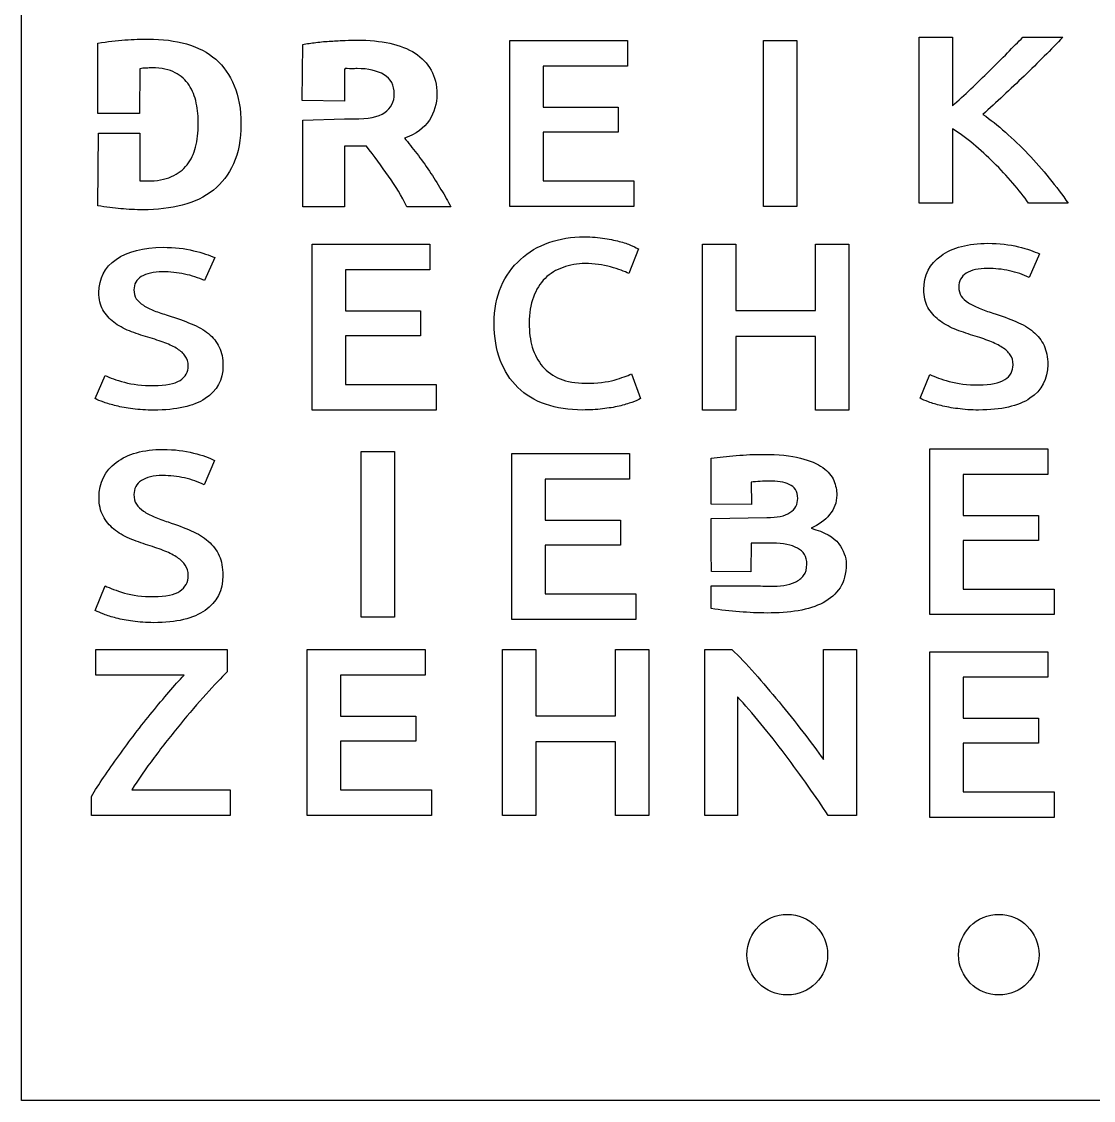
# Model space of a CAD drawing. Extents: x -1 to 378, y -4 to 375.
# Drawn here: x -1 to 172.2, y -4.3 to 170.2 of the extents above; entities that cross this region are included whole.
import ezdxf

# ---------------------------------------------------------------- set-up
doc = ezdxf.new("R2010")
doc.units = 0
doc.layers.add('Ebene_1', color=7, linetype='CONTINUOUS')

msp = doc.modelspace()

# ---------------------------------------------------------------- linework, layer by layer
at = {"layer": 'Ebene_1', "color": 7}
for p, q in [((-1.045777, -4.273221), (-1.045777, 374.920959)), ((144.030387, 140.85957), (144.030387, 167.677511)), ((144.030387, 167.677511), (149.41792, 167.677511)), ((149.41792, 167.677511), (149.41792, 156.609788)), ((160.791603, 167.677511), (167.248091, 167.677511)), ((11.295391, 155.36042), (11.295391, 166.731073)), ((44.323288, 157.447499), (44.387612, 166.533894)), ((77.852787, 140.3304), (77.852787, 167.148341)), ((77.852787, 167.148341), (96.880187, 167.148341)), ((96.880187, 167.148341), (96.880187, 163.00762)), ((118.861387, 167.148341), (124.24892, 167.148341)), ((118.861387, 140.3304), (118.861387, 167.148341)), ((124.24892, 167.148341), (124.24892, 140.3304)), ((18.083191, 162.595766), (18.018707, 155.371304)), ((51.157037, 162.485292), (51.157037, 157.351681)), ((96.880187, 163.00762), (83.24032, 163.00762)), ((83.24032, 163.00762), (83.24032, 156.390204)), ((51.157037, 157.351681), (44.323288, 157.447499)), ((18.018707, 155.371304), (11.295391, 155.36042)), ((83.24032, 156.390204), (95.38365, 156.390204)), ((95.38365, 156.390204), (95.38365, 152.326884)), ((44.387612, 154.251467), (51.157042, 154.475834)), ((44.387612, 140.264549), (44.387612, 154.251467)), ((51.157037, 154.475295), (52.64301, 154.475295)), ((11.295391, 140.435764), (11.359875, 152.183324)), ((11.359875, 152.183324), (18.083191, 152.194208)), ((18.083191, 152.194208), (18.083191, 144.485089)), ((95.38365, 152.326884), (83.24032, 152.326884)), ((83.24032, 152.326884), (83.24032, 144.471122)), ((149.41792, 152.894752), (149.41792, 140.85957)), ((54.679347, 150.083255), (51.157042, 150.083255)), ((51.157042, 150.083255), (51.157042, 140.264549)), ((18.69023, 144.441554), (19.29727, 144.441554)), ((83.24032, 144.471122), (97.906384, 144.471122)), ((97.906384, 144.471122), (97.906384, 140.3304)), ((51.157042, 140.264549), (44.387612, 140.264549)), ((68.328279, 140.264549), (61.228632, 140.264549)), ((97.906384, 140.3304), (77.852787, 140.3304)), ((124.24892, 140.3304), (118.861387, 140.3304)), ((149.41792, 140.85957), (144.030387, 140.85957)), ((168.103255, 140.85957), (161.732283, 140.85957)), ((45.922687, 107.39564), (45.922687, 134.213581)), ((45.922687, 134.213581), (64.950087, 134.213581)), ((64.950087, 134.213581), (64.950087, 130.07286)), ((98.694953, 133.43962), (97.112899, 129.453691)), ((109.024587, 107.39564), (109.024587, 134.213581)), ((109.024587, 134.213581), (114.41212, 134.213581)), ((114.41212, 134.213581), (114.41212, 123.494143)), ((127.28234, 134.213581), (132.669873, 134.213581)), ((127.28234, 123.494143), (127.28234, 134.213581)), ((132.669873, 134.213581), (132.669873, 107.39564)), ((163.490372, 132.642074), (161.822005, 128.843341)), ((30.174529, 132.037001), (28.503818, 128.327297)), ((64.950087, 130.07286), (51.31022, 130.07286)), ((51.31022, 130.07286), (51.31022, 123.455444)), ((51.31022, 123.455444), (63.45355, 123.455444)), ((63.45355, 123.455444), (63.45355, 119.392124)), ((114.41212, 123.494143), (127.28234, 123.494143)), ((63.45355, 119.392124), (51.31022, 119.392124)), ((51.31022, 119.392124), (51.31022, 111.536362)), ((127.28234, 119.276029), (114.41212, 119.276029)), ((114.41212, 119.276029), (114.41212, 107.39564)), ((127.28234, 107.39564), (127.28234, 119.276029)), ((10.854257, 109.233235), (12.43929, 112.979309)), ((97.540481, 113.239094), (98.99426, 109.253166)), ((144.197198, 109.291041), (145.780009, 113.127017)), ((20.321618, 111.342674), (20.321618, 111.342674)), ((51.31022, 111.536362), (65.976284, 111.536362)), ((65.976284, 111.536362), (65.976284, 107.39564)), ((153.651281, 111.451105), (153.651281, 111.451105)), ((65.976284, 107.39564), (45.922687, 107.39564)), ((89.630213, 107.395645), (89.630213, 107.395645)), ((114.41212, 107.39564), (109.024587, 107.39564)), ((132.669873, 107.39564), (127.28234, 107.39564)), ((53.842387, 100.681711), (59.22992, 100.681711)), ((53.842387, 73.86377), (53.842387, 100.681711)), ((59.22992, 100.681711), (59.22992, 73.86377)), ((78.203887, 73.52876), (78.203887, 100.346701)), ((78.203887, 100.346701), (97.231287, 100.346701)), ((97.231287, 100.346701), (97.231287, 96.20598)), ((110.43312, 96.57604), (110.43312, 99.61692)), ((145.780587, 74.29914), (145.780587, 101.117081)), ((145.780587, 101.117081), (164.807987, 101.117081)), ((164.807987, 101.117081), (164.807987, 96.97636)), ((30.157552, 99.237061), (28.489982, 95.289831)), ((97.231287, 96.20598), (83.59142, 96.20598)), ((83.59142, 96.20598), (83.59142, 89.588564)), ((164.807987, 96.97636), (151.16812, 96.97636)), ((151.16812, 96.97636), (151.16812, 90.358944)), ((116.89818, 95.73106), (116.94178, 92.12158)), ((116.94178, 92.12158), (110.42812, 92.14588)), ((83.59142, 89.588564), (95.73475, 89.588564)), ((95.73475, 89.588564), (95.73475, 85.525244)), ((110.42827, 89.86516), (119.42055, 89.98348)), ((151.16812, 90.358944), (163.31145, 90.358944)), ((163.31145, 90.358944), (163.31145, 86.295624)), ((95.73475, 85.525244), (83.59142, 85.525244)), ((83.59142, 85.525244), (83.59142, 77.669482)), ((116.89671, 85.85837), (116.85311, 81.2322)), ((120.36496, 85.85837), (116.89671, 85.85837)), ((163.31145, 86.295624), (151.16812, 86.295624)), ((151.16812, 86.295624), (151.16812, 78.439862)), ((110.47687, 81.26489), (110.43327, 84.41273)), ((116.85311, 81.2322), (110.47687, 81.26489)), ((10.873602, 74.973211), (12.455655, 78.959139)), ((110.43312, 75.28988), (110.43312, 78.93661)), ((20.323165, 77.217714), (20.323165, 77.217714)), ((83.59142, 77.669482), (98.257484, 77.669482)), ((98.257484, 77.669482), (98.257484, 73.52876)), ((151.16812, 78.439862), (165.834184, 78.439862)), ((165.834184, 78.439862), (165.834184, 74.29914)), ((59.22992, 73.86377), (53.842387, 73.86377)), ((98.257484, 73.52876), (78.203887, 73.52876)), ((165.834184, 74.29914), (145.780587, 74.29914)), ((10.975691, 64.50511), (10.975691, 68.645831)), ((10.975691, 68.645831), (32.18376, 68.645831)), ((32.18376, 68.645831), (32.18376, 65.046886)), ((45.137487, 41.82789), (45.137487, 68.645831)), ((45.137487, 68.645831), (64.164887, 68.645831)), ((64.164887, 68.645831), (64.164887, 64.50511)), ((76.680587, 41.82789), (76.680587, 68.645831)), ((76.680587, 68.645831), (82.06812, 68.645831)), ((82.06812, 68.645831), (82.06812, 57.926393)), ((94.93834, 68.645831), (100.325873, 68.645831)), ((94.93834, 57.926393), (94.93834, 68.645831)), ((100.325873, 68.645831), (100.325873, 41.82789)), ((109.370787, 41.82789), (109.370787, 68.645831)), ((109.370787, 68.645831), (113.774882, 68.645831)), ((128.56922, 50.844602), (128.56922, 68.645831)), ((128.56922, 68.645831), (133.913996, 68.645831)), ((133.913996, 68.645831), (133.913996, 41.82789)), ((145.780587, 41.4906), (145.780587, 68.308541)), ((145.780587, 68.308541), (164.807987, 68.308541)), ((164.807987, 68.308541), (164.807987, 64.16782)), ((25.214173, 64.50511), (10.975691, 64.50511)), ((64.164887, 64.50511), (50.52502, 64.50511)), ((50.52502, 64.50511), (50.52502, 57.887694)), ((164.807987, 64.16782), (151.16812, 64.16782)), ((151.16812, 64.16782), (151.16812, 57.550404)), ((114.672804, 61.02226), (114.672804, 41.82789)), ((50.52502, 57.887694), (62.66835, 57.887694)), ((62.66835, 57.887694), (62.66835, 53.824374)), ((82.06812, 57.926393), (94.93834, 57.926393)), ((151.16812, 57.550404), (163.31145, 57.550404)), ((163.31145, 57.550404), (163.31145, 53.487084)), ((62.66835, 53.824374), (50.52502, 53.824374)), ((50.52502, 53.824374), (50.52502, 45.968612)), ((94.93834, 53.708279), (82.06812, 53.708279)), ((82.06812, 53.708279), (82.06812, 41.82789)), ((94.93834, 41.82789), (94.93834, 53.708279)), ((163.31145, 53.487084), (151.16812, 53.487084)), ((151.16812, 53.487084), (151.16812, 45.631322)), ((16.748049, 45.968612), (32.654101, 45.968612)), ((32.654101, 45.968612), (32.654101, 41.82789)), ((50.52502, 45.968612), (65.191084, 45.968612)), ((65.191084, 45.968612), (65.191084, 41.82789)), ((151.16812, 45.631322), (165.834184, 45.631322)), ((165.834184, 45.631322), (165.834184, 41.4906)), ((10.248802, 41.82789), (10.248802, 44.885059)), ((32.654101, 41.82789), (10.248802, 41.82789)), ((65.191084, 41.82789), (45.137487, 41.82789)), ((82.06812, 41.82789), (76.680587, 41.82789)), ((100.325873, 41.82789), (94.93834, 41.82789)), ((114.672804, 41.82789), (109.370787, 41.82789)), ((133.913996, 41.82789), (129.338868, 41.82789)), ((165.834184, 41.4906), (145.780587, 41.4906)), ((129.23833, 19.30066), (129.23833, 19.30066)), ((163.42706, 19.30066), (163.42706, 19.30066)), ((378.056613, -4.273221), (-1.045777, -4.273221))]:
    msp.add_line(p, q, dxfattribs=at)
for points in [[(158.311627, 165.16212), (159.223802, 166.09088), (160.05046, 166.929344), (160.791603, 167.677511)], [(167.248091, 167.677511), (166.307411, 166.697154), (165.309719, 165.678097), (164.255017, 164.620343)], [(11.295391, 166.731073), (12.840582, 166.992285), (14.293797, 167.166426), (15.655037, 167.253496)], [(15.655037, 167.253496), (17.016278, 167.340567), (18.285542, 167.384102), (19.46283, 167.384102)], [(19.46283, 167.384102), (21.707037, 167.384102), (23.748896, 167.122891), (25.588409, 166.600467)], [(25.588409, 166.600467), (27.464713, 166.078044), (29.046695, 165.250874), (30.334354, 164.118956)], [(44.387612, 166.533894), (45.048044, 166.648768), (45.763512, 166.749216), (46.534016, 166.835345)], [(46.534016, 166.835345), (47.341212, 166.950543), (48.148406, 167.021599), (48.955601, 167.050668)], [(48.955601, 167.050668), (49.762796, 167.107728), (50.533301, 167.150792), (51.267114, 167.179861)], [(51.267114, 167.179861), (52.000927, 167.20893), (52.643014, 167.222926), (53.193374, 167.222926)], [(53.193374, 167.222926), (55.13798, 167.222926), (56.899132, 167.050668), (58.476832, 166.706152)], [(58.476832, 166.706152), (60.054531, 166.361636), (61.412085, 165.830543), (62.549497, 165.112765)], [(30.334354, 164.118956), (31.622013, 163.016099), (32.61535, 161.59391), (33.314365, 159.852499)], [(62.549497, 165.112765), (63.686908, 164.394987), (64.549138, 163.476314), (65.13619, 162.356637)], [(155.404069, 162.259745), (156.430266, 163.265901), (157.399452, 164.23336), (158.311627, 165.16212)], [(164.255017, 164.620343), (163.200315, 163.562589), (162.117107, 162.491935), (161.005394, 161.408381)], [(19.076528, 162.682836), (18.708625, 162.682836), (18.377512, 162.65345), (18.083191, 162.595766)], [(20.069865, 162.726372), (19.775544, 162.726372), (19.444431, 162.712223), (19.076528, 162.682836)], [(23.767287, 161.942736), (22.810741, 162.46516), (21.578266, 162.726372), (20.069865, 162.726372)], [(52.257758, 162.571421), (51.890851, 162.571421), (51.157037, 162.794495), (51.157037, 162.485292)], [(53.19337, 162.614486), (52.936535, 162.614486), (52.624665, 162.60049), (52.257758, 162.571421)], [(57.541215, 161.624002), (56.440495, 162.284289), (54.991214, 162.614486), (53.19337, 162.614486)], [(65.13619, 162.356637), (65.759931, 161.265706), (66.071802, 159.973771), (66.071802, 158.480832)], [(26.029888, 159.940114), (25.478034, 160.781759), (24.723833, 161.449373), (23.767287, 161.942736)], [(59.192296, 158.523358), (59.192296, 159.930168), (58.641936, 160.963716), (57.541215, 161.624002)], [(152.368236, 159.318671), (153.394433, 160.299029), (154.406377, 161.279387), (155.404069, 162.259745)], [(161.005394, 161.408381), (159.89368, 160.350627), (158.767714, 159.292872), (157.627496, 158.235118)], [(27.188782, 157.02325), (26.96804, 158.126107), (26.581742, 159.098468), (26.029888, 159.940114)], [(33.314365, 159.852499), (34.05017, 158.140147), (34.418073, 156.064929), (34.418073, 153.626954)], [(149.41792, 156.609788), (150.358601, 157.461151), (151.34204, 158.364112), (152.368236, 159.318671)], [(57.651287, 155.508843), (58.678627, 156.226621), (59.192296, 157.231423), (59.192296, 158.523358)], [(66.071802, 158.480832), (66.071802, 156.93051), (65.668205, 155.5237), (64.86101, 154.260511)], [(157.627496, 158.235118), (156.515782, 157.177363), (155.418322, 156.171207), (154.335114, 155.216648)], [(27.519894, 153.627498), (27.519894, 154.788475), (27.409523, 155.920392), (27.188782, 157.02325)], [(52.64301, 154.475295), (54.954523, 154.475295), (56.623948, 154.819811), (57.651287, 155.508843)], [(27.078411, 149.926999), (27.372733, 151.058916), (27.519894, 152.29238), (27.519894, 153.627498)], [(34.418073, 153.626954), (34.418073, 151.130967), (34.013381, 148.997739), (33.203995, 147.227268)], [(64.86101, 154.260511), (64.053814, 152.997322), (62.714605, 152.035476), (60.84338, 151.37519)], [(154.335114, 155.216648), (155.532344, 154.391086), (156.743826, 153.42363), (157.969561, 152.314277)], [(152.795818, 150.418059), (151.6556, 151.372618), (150.529634, 152.198182), (149.41792, 152.894752)], [(157.969561, 152.314277), (159.223802, 151.230724), (160.449537, 150.056875), (161.646767, 148.792729)], [(58.256688, 145.216966), (57.155967, 146.824671), (55.96352, 148.446804), (54.679347, 150.083255)], [(60.84338, 151.37519), (61.467121, 150.628774), (62.127554, 149.796122), (62.824677, 148.877449)], [(156.0882, 147.399589), (155.033498, 148.457343), (153.936037, 149.4635), (152.795818, 150.418059)], [(25.698776, 147.053671), (26.361001, 147.866366), (26.820879, 148.824142), (27.078411, 149.926999)], [(62.824677, 148.877449), (63.5218, 147.987413), (64.200577, 147.039994), (64.86101, 146.035192)], [(161.646767, 148.792729), (162.843996, 147.554382), (163.984215, 146.251538), (165.067423, 144.884197)], [(23.160248, 145.138118), (24.227165, 145.602531), (25.073342, 146.240976), (25.698776, 147.053671)], [(33.203995, 147.227268), (32.431399, 145.485856), (31.346086, 144.063668), (29.948056, 142.96081)], [(159.166791, 144.110231), (158.197605, 145.245382), (157.171408, 146.341835), (156.0882, 147.399589)], [(19.29727, 144.441554), (20.842461, 144.441554), (22.13012, 144.673706), (23.160248, 145.138118)], [(61.228632, 140.264549), (60.384747, 141.987129), (59.394099, 143.637898), (58.256688, 145.216966)], [(64.86101, 146.035192), (65.521442, 145.059027), (66.145183, 144.068543), (66.732234, 143.063741)], [(165.067423, 144.884197), (166.179136, 143.542655), (167.19108, 142.201113), (168.103255, 140.85957)], [(18.083191, 144.485089), (18.267142, 144.455703), (18.469489, 144.441554), (18.69023, 144.441554)], [(161.732283, 140.85957), (160.991141, 141.891526), (160.135977, 142.975079), (159.166791, 144.110231)], [(29.948056, 142.96081), (28.550026, 141.857953), (26.876068, 141.045258), (24.926185, 140.522835)], [(66.732234, 143.063741), (67.355975, 142.087576), (67.88799, 141.154584), (68.328279, 140.264549)], [(14.992813, 139.956876), (13.852314, 140.043946), (12.61984, 140.203612), (11.295391, 140.435764)], [(18.579864, 139.782735), (17.365785, 139.782735), (16.170101, 139.840419), (14.992813, 139.956876)], [(24.926185, 140.522835), (23.01309, 140.029471), (20.89765, 139.782735), (18.579864, 139.782735)], [(79.582036, 131.736893), (80.893287, 132.949441), (82.432582, 133.865301), (84.199922, 134.484475)], [(84.199922, 134.484475), (85.967261, 135.103648), (87.862874, 135.413235), (89.886763, 135.413235)], [(89.886763, 135.413235), (91.112498, 135.413235), (92.224211, 135.322939), (93.221903, 135.142346)], [(93.221903, 135.142346), (94.219594, 134.987553), (95.089011, 134.806961), (95.830153, 134.60057)], [(95.830153, 134.60057), (96.571295, 134.394179), (97.184163, 134.174888), (97.668756, 133.942698)], [(14.238517, 131.746044), (16.094863, 133.055351), (18.622348, 133.710005), (21.820974, 133.710005)], [(21.820974, 133.710005), (23.67732, 133.710005), (25.319471, 133.528157), (26.747429, 133.16446)], [(26.747429, 133.16446), (28.203947, 132.82501), (29.346313, 132.44919), (30.174529, 132.037001)], [(97.668756, 133.942698), (98.153349, 133.710508), (98.495414, 133.542815), (98.694953, 133.43962)], [(147.576712, 132.344134), (149.430454, 133.684864), (151.954395, 134.355229), (155.148534, 134.355229)], [(155.148534, 134.355229), (157.002276, 134.355229), (158.642125, 134.169016), (160.06808, 133.796591)], [(160.06808, 133.796591), (161.522554, 133.448995), (162.663318, 133.064156), (163.490372, 132.642074)], [(11.453999, 126.399705), (11.453999, 128.67887), (12.382172, 130.460983), (14.238517, 131.746044)], [(76.460687, 127.363981), (77.230334, 129.092507), (78.270784, 130.550144), (79.582036, 131.736893)], [(90.057796, 131.079021), (88.775049, 131.079021), (87.57782, 130.87263), (86.466106, 130.459848)], [(94.162583, 130.537245), (92.908342, 130.898429), (91.54008, 131.079021), (90.057796, 131.079021)], [(144.7961, 126.869489), (144.7961, 129.203352), (145.72297, 131.028233), (147.576712, 132.344134)], [(21.735297, 129.745713), (20.27878, 129.745713), (19.136413, 129.491126), (18.308198, 128.98195)], [(25.290912, 129.382017), (24.148546, 129.624481), (22.963341, 129.745713), (21.735297, 129.745713)], [(28.503818, 128.327297), (27.532806, 128.787979), (26.461838, 129.139552), (25.290912, 129.382017)], [(86.466106, 130.459848), (85.354393, 130.072865), (84.385207, 129.47949), (83.558548, 128.679725)], [(97.112899, 129.453691), (96.428768, 129.840675), (95.445329, 130.201859), (94.162583, 130.537245)], [(151.640685, 129.513706), (150.84215, 128.992311), (150.442882, 128.259875), (150.442882, 127.316399)], [(155.062977, 130.295798), (153.608503, 130.295798), (152.467739, 130.0351), (151.640685, 129.513706)], [(158.613605, 129.923373), (157.472841, 130.171656), (156.289298, 130.295798), (155.062977, 130.295798)], [(161.822005, 128.843341), (160.852355, 129.315079), (159.782889, 129.67509), (158.613605, 129.923373)], [(18.308198, 128.98195), (17.508541, 128.472775), (17.108713, 127.757506), (17.108713, 126.836141)], [(83.558548, 128.679725), (82.760395, 127.879959), (82.133275, 126.873802), (81.677188, 125.661254)], [(12.09658, 123.599242), (11.668193, 124.375128), (11.453999, 125.308616), (11.453999, 126.399705)], [(17.108713, 126.836141), (17.108713, 126.278473), (17.237229, 125.793544), (17.494262, 125.381355)], [(75.348973, 121.404443), (75.348973, 123.648943), (75.719544, 125.635456), (76.460687, 127.363981)], [(81.677188, 125.661254), (81.2211, 124.448707), (80.993056, 123.042669), (80.993056, 121.443141)], [(145.437779, 124.001818), (145.009993, 124.796324), (144.7961, 125.752215), (144.7961, 126.869489)], [(150.442882, 127.316399), (150.442882, 126.745348), (150.571218, 126.248781), (150.82789, 125.8267)], [(150.82789, 125.8267), (151.113081, 125.429447), (151.498089, 125.069436), (151.982914, 124.746668)], [(17.494262, 125.381355), (17.779853, 124.993412), (18.165402, 124.641839), (18.650907, 124.326635)], [(18.650907, 124.326635), (19.164972, 124.011431), (19.750435, 123.720474), (20.407296, 123.453764)], [(147.191704, 121.953481), (146.478727, 122.524533), (145.894085, 123.207312), (145.437779, 124.001818)], [(151.982914, 124.746668), (152.496258, 124.423899), (153.080899, 124.12596), (153.736839, 123.852848)], [(13.852969, 121.598911), (13.13899, 122.156579), (12.553527, 122.823356), (12.09658, 123.599242)], [(20.407296, 123.453764), (21.092716, 123.187053), (21.835254, 122.932465), (22.63491, 122.690001)], [(22.63491, 122.690001), (24.034309, 122.253565), (25.276633, 121.805006), (26.361881, 121.344324)], [(153.736839, 123.852848), (154.421297, 123.579736), (155.162794, 123.319039), (155.961329, 123.070756)], [(155.961329, 123.070756), (157.358765, 122.623846), (158.599346, 122.164522), (159.683072, 121.692784)], [(16.380454, 120.180499), (15.438002, 120.568439), (14.595507, 121.041243), (13.852969, 121.598911)], [(26.361881, 121.344324), (27.475688, 120.907891), (28.403861, 120.374471), (29.146399, 119.744064)], [(76.332412, 115.444899), (75.676786, 117.173425), (75.348973, 119.159939), (75.348973, 121.404443)], [(80.993056, 121.443141), (80.993056, 120.024202), (81.164089, 118.721358), (81.506155, 117.534609)], [(149.715645, 120.501029), (148.774515, 120.898279), (147.933201, 121.38243), (147.191704, 121.953481)], [(152.710151, 119.45824), (151.683463, 119.781008), (150.685295, 120.128604), (149.715645, 120.501029)], [(159.683072, 121.692784), (160.795317, 121.245877), (161.722188, 120.699656), (162.463685, 120.054119)], [(19.379166, 119.162149), (18.351036, 119.477353), (17.351466, 119.816803), (16.380454, 120.180499)], [(22.120845, 118.252908), (21.321189, 118.568112), (20.407296, 118.871192), (19.379166, 119.162149)], [(29.146399, 119.744064), (29.917496, 119.137903), (30.502959, 118.41051), (30.902787, 117.561885)], [(155.447985, 118.527177), (154.64945, 118.849946), (153.736839, 119.1603), (152.710151, 119.45824)], [(162.463685, 120.054119), (163.2337, 119.433411), (163.818342, 118.688562), (164.217609, 117.81957)], [(24.134266, 117.270927), (23.591642, 117.634624), (22.920502, 117.961951), (22.120845, 118.252908)], [(25.419428, 116.107099), (25.133837, 116.543534), (24.705449, 116.931477), (24.134266, 117.270927)], [(30.902787, 117.561885), (31.302615, 116.737506), (31.502529, 115.731279), (31.502529, 114.543204)], [(81.506155, 117.534609), (81.876726, 116.34786), (82.432582, 115.315905), (83.173725, 114.438742)], [(157.458582, 117.52163), (156.916719, 117.894055), (156.24652, 118.229238), (155.447985, 118.527177)], [(158.741941, 116.329871), (158.45675, 116.776781), (158.028964, 117.174034), (157.458582, 117.52163)], [(164.217609, 117.81957), (164.616877, 116.975407), (164.816511, 115.945032), (164.816511, 114.728444)], [(25.890655, 114.543204), (25.890655, 115.149364), (25.733579, 115.670663), (25.419428, 116.107099)], [(79.154453, 111.033289), (77.928718, 112.245837), (76.988038, 113.716373), (76.332412, 115.444899)], [(159.212507, 114.728444), (159.212507, 115.349152), (159.055652, 115.882961), (158.741941, 116.329871)], [(24.562654, 112.179176), (25.447988, 112.736844), (25.890655, 113.524853), (25.890655, 114.543204)], [(31.502529, 114.543204), (31.502529, 112.264039), (30.545798, 110.494049), (28.632334, 109.233235)], [(83.173725, 114.438742), (83.914867, 113.587379), (84.855547, 112.916608), (85.995766, 112.426429)], [(157.886368, 112.307683), (158.770461, 112.878734), (159.212507, 113.685654), (159.212507, 114.728444)], [(164.816511, 114.728444), (164.816511, 112.394582), (163.861121, 110.582114), (161.950341, 109.291041)], [(12.43929, 112.979309), (13.210388, 112.615612), (14.252797, 112.251916), (15.566518, 111.888219)], [(15.566518, 111.888219), (16.88024, 111.524523), (18.465273, 111.342674), (20.321618, 111.342674)], [(20.321618, 111.342674), (22.263641, 111.342674), (23.67732, 111.621508), (24.562654, 112.179176)], [(85.995766, 112.426429), (87.135985, 111.962049), (88.504247, 111.729859), (90.100554, 111.729859)], [(90.100554, 111.729859), (92.01042, 111.729859), (93.563968, 111.897552), (94.761198, 112.232937)], [(94.761198, 112.232937), (95.958428, 112.594122), (96.884855, 112.929507), (97.540481, 113.239094)], [(145.780009, 113.127017), (146.550024, 112.754592), (147.590972, 112.382167), (148.902851, 112.009743)], [(148.902851, 112.009743), (150.214729, 111.637318), (151.79754, 111.451105), (153.651281, 111.451105)], [(153.651281, 111.451105), (155.59058, 111.451105), (157.002276, 111.736631), (157.886368, 112.307683)], [(83.644065, 108.324406), (81.876726, 108.943579), (80.380189, 109.84654), (79.154453, 111.033289)], [(12.225096, 108.65132), (11.653913, 108.869538), (11.196967, 109.06351), (10.854257, 109.233235)], [(14.238517, 108.069406), (13.46742, 108.263377), (12.79628, 108.457349), (12.225096, 108.65132)], [(28.632334, 109.233235), (26.747429, 107.996666), (23.977191, 107.378382), (20.321618, 107.378382)], [(89.630213, 107.395645), (87.406787, 107.395645), (85.411404, 107.705232), (83.644065, 108.324406)], [(97.583239, 108.633992), (97.01313, 108.427601), (96.328999, 108.22121), (95.530846, 108.014819)], [(98.99426, 109.253166), (98.652195, 109.046774), (98.181854, 108.840383), (97.583239, 108.633992)], [(145.566115, 108.695162), (144.995733, 108.918616), (144.539428, 109.117243), (144.197198, 109.291041)], [(147.576712, 108.099282), (146.806696, 108.297908), (146.136497, 108.496535), (145.566115, 108.695162)], [(161.950341, 109.291041), (160.06808, 108.024797), (157.301727, 107.391675), (153.651281, 107.391675)], [(16.937358, 107.5966), (15.937787, 107.717832), (15.038174, 107.875434), (14.238517, 108.069406)], [(20.321618, 107.378382), (19.093574, 107.378382), (17.965488, 107.451122), (16.937358, 107.5966)], [(92.837079, 107.589137), (91.839387, 107.460143), (90.770432, 107.395645), (89.630213, 107.395645)], [(95.530846, 108.014819), (94.732692, 107.834227), (93.83477, 107.692333), (92.837079, 107.589137)], [(150.271768, 107.615129), (149.273599, 107.739271), (148.375247, 107.900655), (147.576712, 108.099282)], [(153.651281, 107.391675), (152.42496, 107.391675), (151.298455, 107.46616), (150.271768, 107.615129)], [(14.2515, 98.927475), (16.104355, 100.320615), (18.627089, 101.017185), (21.819702, 101.017185)], [(21.819702, 101.017185), (23.672558, 101.017185), (25.311622, 100.823693), (26.736896, 100.43671)], [(26.736896, 100.43671), (28.190674, 100.075525), (29.330893, 99.675642), (30.157552, 99.237061)], [(110.43312, 99.61692), (111.65925, 99.77878), (113.00803, 99.91373), (114.47942, 100.02171)], [(114.47942, 100.02171), (115.95078, 100.15663), (117.40466, 100.22408), (118.841, 100.22408)], [(118.841, 100.22408), (121.29331, 100.22408), (123.29018, 100.02171), (124.83161, 99.61692)], [(124.83161, 99.61692), (126.37307, 99.23918), (127.5817, 98.72641), (128.45754, 98.07878)], [(11.472217, 93.23882), (11.472217, 95.663915), (12.398644, 97.560134), (14.2515, 98.927475)], [(128.45754, 98.07878), (129.33334, 97.45817), (129.92889, 96.75648), (130.2442, 95.97395)], [(18.313529, 95.986401), (17.515376, 95.444625), (17.1163, 94.683557), (17.1163, 93.7032)], [(21.734186, 96.799066), (20.280407, 96.799066), (19.140188, 96.528178), (18.313529, 95.986401)], [(25.283117, 96.412083), (24.142898, 96.670072), (22.959921, 96.799066), (21.734186, 96.799066)], [(28.489982, 95.289831), (27.520796, 95.78001), (26.451841, 96.154094), (25.283117, 96.412083)], [(110.42812, 92.14588), (110.44132, 94.23543), (110.42912, 94.84786), (110.43312, 96.57604)], [(130.2442, 95.97395), (130.5595, 95.19142), (130.71715, 94.40878), (130.71715, 93.62625)], [(118.31702, 95.85262), (117.79151, 95.82522), (117.31856, 95.78472), (116.89818, 95.73106)], [(119.84093, 95.89312), (119.35047, 95.89312), (118.8425, 95.88022), (118.31702, 95.85262)], [(121.57506, 95.77179), (121.01454, 95.85279), (120.43651, 95.89312), (119.84093, 95.89312)], [(123.04645, 95.36702), (122.62605, 95.58286), (122.13559, 95.71786), (121.57506, 95.77179)], [(124.04488, 94.51699), (123.79957, 94.89475), (123.46683, 95.17809), (123.04645, 95.36702)], [(124.41273, 93.10027), (124.41273, 93.69398), (124.29008, 94.16614), (124.04488, 94.51699)], [(12.11359, 90.259048), (11.686008, 91.084612), (11.472217, 92.07787), (11.472217, 93.23882)], [(17.1163, 93.7032), (17.1163, 93.109825), (17.244574, 92.593847), (17.501123, 92.155266)], [(123.15155, 90.79304), (123.99233, 91.35973), (124.41273, 92.12881), (124.41273, 93.10027)], [(130.71715, 93.62625), (130.71715, 92.43893), (130.33177, 91.38652), (129.56107, 90.46899)], [(17.501123, 92.155266), (17.786178, 91.742484), (18.171002, 91.3684), (18.655595, 91.033014)], [(18.655595, 91.033014), (19.168693, 90.697629), (19.753056, 90.388042), (20.408681, 90.104254)], [(119.42055, 89.98348), (121.06687, 90.00508), (122.31074, 90.25338), (123.15155, 90.79304)], [(13.866676, 88.130639), (13.154039, 88.724014), (12.569677, 89.433483), (12.11359, 90.259048)], [(20.408681, 90.104254), (21.092813, 89.820467), (21.833955, 89.549578), (22.632108, 89.291589)], [(22.632108, 89.291589), (24.028876, 88.827209), (25.268864, 88.34993), (26.352072, 87.859751)], [(110.43327, 84.41273), (110.37167, 86.48974), (110.41207, 87.77559), (110.42827, 89.86516)], [(129.56107, 90.46899), (128.82536, 89.55146), (127.82693, 88.82287), (126.56575, 88.28321)], [(16.38941, 86.621409), (15.44873, 87.034188), (14.607818, 87.537265), (13.866676, 88.130639)], [(26.352072, 87.859751), (27.463785, 87.395374), (28.390213, 86.8278), (29.131355, 86.157029)], [(126.56575, 88.28321), (128.77281, 87.66258), (130.26172, 86.82601), (131.03245, 85.77359)], [(19.382484, 85.537856), (18.356288, 85.873241), (17.358596, 86.234426), (16.38941, 86.621409)], [(22.119009, 84.570397), (21.320856, 84.905783), (20.408681, 85.228269), (19.382484, 85.537856)], [(29.131355, 86.157029), (29.901003, 85.512057), (30.485365, 84.73809), (30.884441, 83.835129)], [(124.35871, 85.04881), (123.3778, 85.5885), (122.04654, 85.85837), (120.36496, 85.85837)], [(131.03245, 85.77359), (131.83821, 84.72116), (132.24109, 83.61481), (132.24109, 82.45443)], [(24.128645, 83.525542), (23.587041, 83.912526), (22.917163, 84.260811), (22.119009, 84.570397)], [(30.884441, 83.835129), (31.283518, 82.957967), (31.483056, 81.887313), (31.483056, 80.623167)], [(125.88265, 82.45824), (125.88265, 83.67259), (125.37467, 84.53607), (124.35871, 85.04881)], [(25.411391, 82.287196), (25.126336, 82.751576), (24.698754, 83.164358), (24.128645, 83.525542)], [(25.881731, 80.623167), (25.881731, 81.26814), (25.724951, 81.822816), (25.411391, 82.287196)], [(125.35717, 80.63676), (125.70749, 81.1225), (125.88265, 81.72966), (125.88265, 82.45824)], [(132.24109, 82.45443), (132.24109, 80.94329), (131.90826, 79.67494), (131.24263, 78.64954)], [(24.556227, 78.107776), (25.439897, 78.70115), (25.881731, 79.539614), (25.881731, 80.623167)], [(31.483056, 80.623167), (31.483056, 78.198072), (30.528123, 76.314753), (28.618256, 74.973211)], [(123.99088, 79.54386), (124.55141, 79.81375), (125.00681, 80.17805), (125.35717, 80.63676)], [(12.455655, 78.959139), (13.225303, 78.572156), (14.265753, 78.185172), (15.577004, 77.798189)], [(110.43312, 78.93661), (118.3681, 78.93661), (117.84259, 78.95991), (118.3681, 78.93661)], [(118.3681, 78.93661), (118.92862, 78.90921), (119.47163, 78.89611), (119.99713, 78.89611)], [(119.99713, 78.89611), (120.73281, 78.89611), (121.45099, 78.93661), (122.15165, 79.01766)], [(122.15165, 79.01766), (122.8523, 79.12564), (123.46538, 79.30101), (123.99088, 79.54386)], [(131.24263, 78.64954), (130.57702, 77.65106), (129.66617, 76.8415), (128.51009, 76.22087)], [(15.577004, 77.798189), (16.888256, 77.411206), (18.470309, 77.217714), (20.323165, 77.217714)], [(20.323165, 77.217714), (22.261537, 77.217714), (23.672558, 77.514401), (24.556227, 78.107776)], [(115.0049, 74.76367), (113.46346, 74.87165), (111.93953, 75.04702), (110.43312, 75.28988)], [(128.51009, 76.22087), (127.38903, 75.62717), (126.04024, 75.19547), (124.46378, 74.92559)], [(12.241864, 74.354037), (11.671755, 74.586227), (11.215667, 74.792618), (10.873602, 74.973211)], [(14.2515, 73.734864), (13.481852, 73.941255), (12.811974, 74.147646), (12.241864, 74.354037)], [(16.945267, 73.231785), (15.947575, 73.36078), (15.049653, 73.528473), (14.2515, 73.734864)], [(28.618256, 74.973211), (26.736896, 73.657467), (23.971865, 72.999595), (20.323165, 72.999595)], [(119.4716, 74.5613), (118.03524, 74.5613), (116.54636, 74.6292), (115.0049, 74.76367)], [(124.46378, 74.92559), (122.92232, 74.68272), (121.25826, 74.5613), (119.4716, 74.5613)], [(20.323165, 72.999595), (19.09743, 72.999595), (17.971464, 73.076992), (16.945267, 73.231785)], [(113.774882, 68.645831), (114.9151, 67.562278), (116.140836, 66.272334), (117.452087, 64.775998)], [(32.18376, 65.046886), (31.24308, 64.118126), (30.102861, 62.905578), (28.763104, 61.409243)], [(117.452087, 64.775998), (118.763339, 63.305461), (120.07459, 61.770427), (121.385842, 60.170896)], [(22.734197, 61.757528), (23.617867, 62.789483), (24.444526, 63.705344), (25.214173, 64.50511)], [(20.083189, 58.545566), (20.995364, 59.680717), (21.879033, 60.751371), (22.734197, 61.757528)], [(28.763104, 61.409243), (27.423347, 59.938706), (26.040832, 58.326276), (24.615558, 56.571951)], [(118.435526, 56.649348), (117.124274, 58.274678), (115.870034, 59.732315), (114.672804, 61.02226)], [(121.385842, 60.170896), (122.725599, 58.571365), (124.008345, 56.958936), (125.23408, 55.333609)], [(17.303905, 55.062721), (18.244586, 56.275265), (19.171014, 57.436214), (20.083189, 58.545566)], [(24.615558, 56.571951), (23.190285, 54.843429), (21.779264, 53.050407), (20.382496, 51.192887)], [(122.369281, 51.657267), (121.086535, 53.385793), (119.775283, 55.04982), (118.435526, 56.649348)], [(14.652897, 51.463776), (15.508061, 52.650525), (16.39173, 53.850173), (17.303905, 55.062721)], [(125.23408, 55.333609), (126.488321, 53.734078), (127.600034, 52.237742), (128.56922, 50.844602)], [(12.215679, 47.980926), (12.985327, 49.116077), (13.797733, 50.277027), (14.652897, 51.463776)], [(20.382496, 51.192887), (19.014234, 49.361166), (17.802751, 47.619741), (16.748049, 45.968612)], [(126.089244, 46.549087), (124.892015, 48.251814), (123.652027, 49.954541), (122.369281, 51.657267)], [(10.248802, 44.885059), (10.818911, 45.839618), (11.474537, 46.871573), (12.215679, 47.980926)], [(129.338868, 41.82789), (128.369682, 43.298427), (127.286474, 44.872159), (126.089244, 46.549087)], [(116.20563, 19.30066), (116.20563, 22.899541), (119.123099, 25.81701), (122.72198, 25.81701)], [(122.72198, 25.81701), (126.320861, 25.81701), (129.23833, 22.899541), (129.23833, 19.30066)], [(150.39436, 19.30066), (150.39436, 22.899541), (153.311829, 25.81701), (156.91071, 25.81701)], [(156.91071, 25.81701), (160.509591, 25.81701), (163.42706, 22.899541), (163.42706, 19.30066)], [(122.72198, 12.78431), (119.123099, 12.78431), (116.20563, 15.701779), (116.20563, 19.30066)], [(129.23833, 19.30066), (129.23833, 15.701779), (126.320861, 12.78431), (122.72198, 12.78431)], [(156.91071, 12.78431), (153.311829, 12.78431), (150.39436, 15.701779), (150.39436, 19.30066)], [(163.42706, 19.30066), (163.42706, 15.701779), (160.509591, 12.78431), (156.91071, 12.78431)]]:
    msp.add_open_spline(points, degree=3, dxfattribs=at)

doc.saveas('drawing.dxf')
